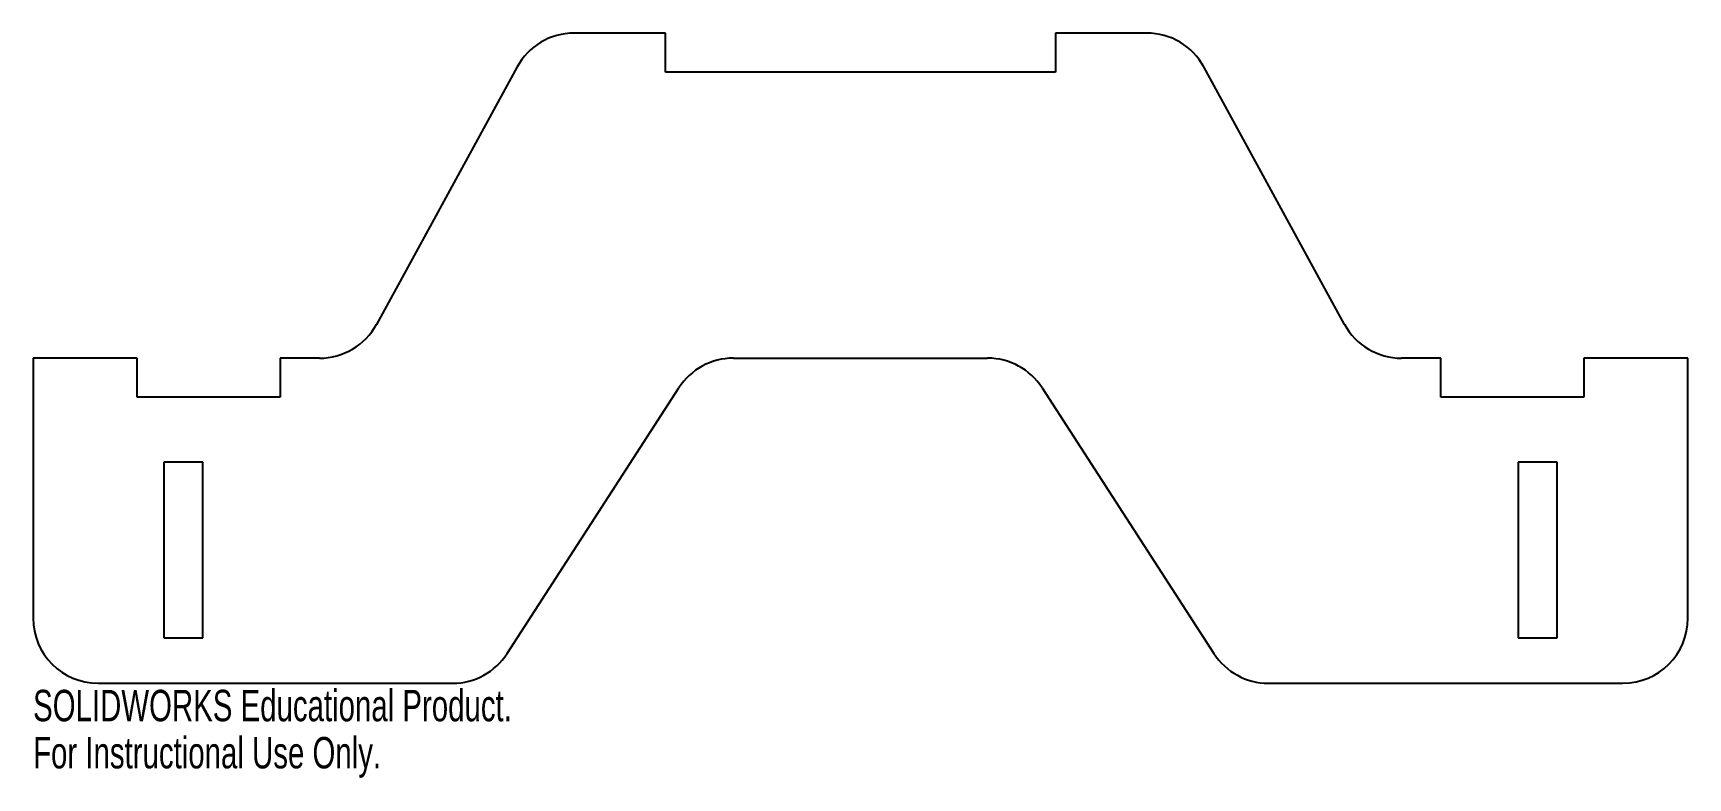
# Model space of a CAD drawing. Header units: millimetres. Extents: x 0 to 255, y -152 to -38.
import ezdxf

# ---------------------------------------------------------------- set-up
doc = ezdxf.new("R2010")
doc.units = ezdxf.units.MM
doc.styles.add('SLDTEXTSTYLE0', font='TXT', dxfattribs={"width": 0.7})

msp = doc.modelspace()

# ---------------------------------------------------------------- linework, layer by layer
at = {"color": 7, "linetype": 'Continuous', "lineweight": 25}
for p, q in [((97.33, -37.7), (83.26, -37.7)), ((97.33, -43.7), (97.33, -37.7)), ((157.33, -37.7), (157.33, -43.7)), ((171.4, -37.7), (157.33, -37.7)), ((74.49, -42.91), (52.84, -82.5)), ((201.82, -82.5), (180.18, -42.91)), ((157.33, -43.7), (97.33, -43.7)), ((0, -87.7), (0, -127.7)), ((16.03, -87.7), (0, -87.7)), ((16.03, -93.7), (16.03, -87.7)), ((38.03, -87.7), (38.03, -93.7)), ((44.07, -87.7), (38.03, -87.7)), ((107.77, -87.7), (146.89, -87.7)), ((216.63, -87.7), (210.59, -87.7)), ((216.63, -93.7), (216.63, -87.7)), ((238.63, -87.7), (238.63, -93.7)), ((254.66, -87.7), (238.63, -87.7)), ((254.66, -127.7), (254.66, -87.7)), ((38.03, -93.7), (16.03, -93.7)), ((72.96, -133.13), (99.38, -92.27)), ((155.29, -92.27), (181.71, -133.13)), ((238.63, -93.7), (216.63, -93.7)), ((26.13, -103.7), (20.13, -103.7)), ((20.13, -103.7), (20.13, -130.7)), ((26.13, -130.7), (26.13, -103.7)), ((234.53, -103.7), (228.53, -103.7)), ((228.53, -103.7), (228.53, -130.7)), ((234.53, -130.7), (234.53, -103.7)), ((20.13, -130.7), (26.13, -130.7)), ((228.53, -130.7), (234.53, -130.7)), ((10, -137.7), (64.56, -137.7)), ((190.11, -137.7), (244.66, -137.7))]:
    msp.add_line(p, q, dxfattribs=at)
for centre, start, end in [((83.26, -47.7), 90, 151.3378), ((171.4, -47.7), 28.6622, 90), ((44.07, -77.7), 270, 331.3378), ((210.59, -77.7), 208.6622, 270), ((107.77, -97.7), 90, 147.1122), ((146.89, -97.7), 32.8878, 90), ((10, -127.7), 180, 270), ((244.66, -127.7), 270, 0), ((64.56, -127.7), 270, 327.1122), ((190.11, -127.7), 212.8878, 270)]:
    msp.add_arc(centre, 10, start, end, dxfattribs=at)

# ---------------------------------------------------------------- texts
at = {"color": 7, "linetype": 'Continuous', "char_height": 4.8336, "attachment_point": 1, "style": 'SLDTEXTSTYLE0'}
for s, insert in [('SOLIDWORKS Educational Product.', (0, -138.72)), ('For Instructional Use Only.', (0, -145.97))]:
    msp.add_mtext(s, dxfattribs=dict(at, insert=insert))

doc.saveas('drawing.dxf')
